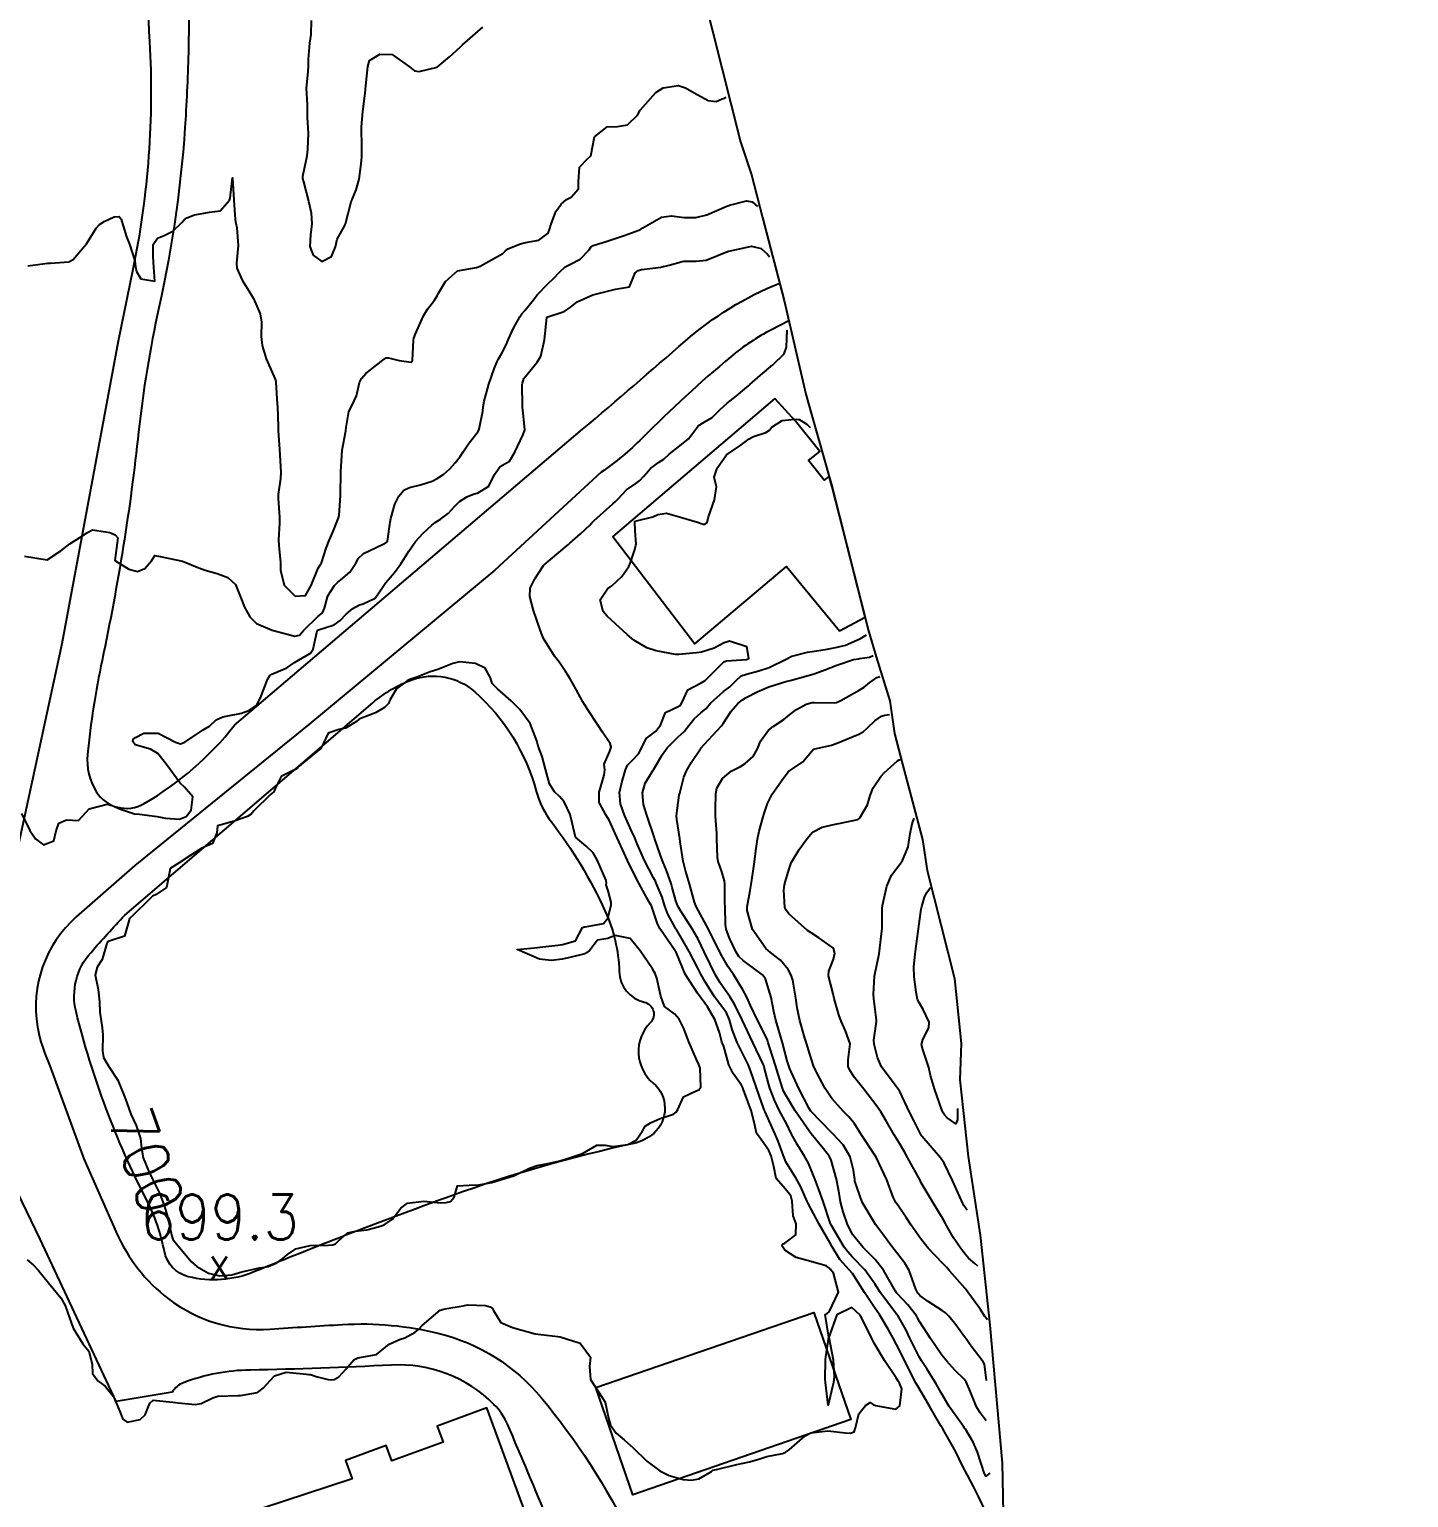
# Model space of a CAD drawing. Header units: metres. Extents: x 298520 to 308411, y 7433745 to 7450750.
# Drawn here: x 301886 to 302008.1, y 7442411.5 to 7442541.5 of the extents above; entities that cross this region are included whole.
import ezdxf
from ezdxf.enums import TextEntityAlignment as Align

# ---------------------------------------------------------------- set-up
doc = ezdxf.new("R2010")
doc.units = ezdxf.units.M
doc.header["$LTSCALE"] = 10
doc.linetypes.add('DASHED', pattern=[0.75, 0.5, -0.25])
for name, color, linetype in [('Area', 45, 'Continuous'), ('Cotas', 45, 'Continuous'), ('Curvas de Nivel 1m', 11, 'Continuous'), ('Curvas de Nivel 5m', 15, 'Continuous'), ('Edificações', 30, 'Continuous'), ('Hidrografia', 140, 'Continuous'), ('Pontos Cotados', 45, 'Continuous'), ('Vias Primárias', 230, 'Continuous'), ('Vias Secundárias', 230, 'DASHED')]:
    doc.layers.add(name, color=color, linetype=linetype)
doc.styles.add('Style-STANDARD', font='STANDARD.shx')

# ---------------------------------------------------------------- blocks, each defined once
blk = doc.blocks.new('ELVTXT_63')
at = {"layer": 'Pontos Cotados', "linetype": 'Continuous', "style": 'Style-STANDARD'}
for s, height, p in [('699.3', 4, (0, 4)), ('x', 3, (0, 0))]:
    blk.add_text(s, height=height, dxfattribs=at).set_placement(p, align=Align.MIDDLE_CENTER)

msp = doc.modelspace()

# ---------------------------------------------------------------- linework, layer by layer
at = {"layer": 'Area'}
msp.add_polyline3d([(301945.66, 7442544.69, 697.59), (301948.96, 7442531.56, 698.44), (301949.93, 7442528.63, 698.64), (301950.91, 7442524.84, 699.45), (301952.84, 7442517.49, 700.37), (301954.73, 7442509.22, 702.41), (301955.21, 7442507.52, 705.42), (301957.08, 7442500.98, 707.08), (301960.29, 7442488.27, 716.54), (301960.96, 7442485.95, 715.76), (301962.17, 7442482.07, 715.96), (301962.6, 7442479.17, 716.3), (301963.3, 7442476.45, 710.27), (301965.07, 7442469.78, 716.68), (301965.49, 7442467.06, 720.3), (301967.89, 7442457.48, 722.79), (301968.49, 7442451.72, 725.55), (301968.37, 7442448.53, 715.48), (301969.1, 7442441.73, 707.89), (301970.17, 7442434.77, 718.85), (301971.04, 7442426.8, 704.96), (301972.13, 7442414.58, 701.67), (301972.2, 7442410.19, 701.23)], dxfattribs=at)
at = {"layer": 'Curvas de Nivel 1m', "flags": 128}
for points, elevation in [([(301910.97, 7442542.29), (301910.93, 7442541.05), (301910.83, 7442540.29), (301910.72, 7442538.87), (301910.71, 7442538.29), (301910.67, 7442537.75), (301910.53, 7442536.29), (301910.61, 7442534.81), (301910.62, 7442534.29), (301910.63, 7442533.73), (301910.7, 7442532.29), (301910.66, 7442530.91), (301910.6, 7442530.29), (301910.21, 7442528.49), (301910.2, 7442528.3), (301910.29, 7442528.01), (301910.73, 7442526.29), (301910.96, 7442525.27), (301911.02, 7442524.28), (301910.9, 7442523.33), (301910.86, 7442522.29), (301911.15, 7442521.51), (301911.92, 7442520.95), (301912.78, 7442521.4), (301913.13, 7442522.26), (301913.27, 7442522.93), (301913.96, 7442524.13), (301913.99, 7442524.22), (301913.99, 7442524.25), (301914, 7442524.28), (301914.51, 7442526.24), (301914.95, 7442527.29), (301915.21, 7442528.23), (301915.4, 7442529.6), (301915.46, 7442530.23), (301915.46, 7442531.64), (301915.42, 7442532.23), (301915.43, 7442532.87), (301915.54, 7442534.23), (301915.74, 7442535.86), (301915.79, 7442536.22), (301915.82, 7442536.51), (301915.99, 7442538.22), (301916.14, 7442538.75), (301917.06, 7442539.3), (301918.14, 7442539.29), (301919.68, 7442538.18), (301920.13, 7442537.82), (301920.54, 7442537.76), (301922.13, 7442538.15), (301923.2, 7442539.08), (301924.15, 7442539.93), (301924.37, 7442540.13), (301926.17, 7442541.69)], 697), ([(301885.91, 7442520.58), (301887.67, 7442520.81), (301887.92, 7442520.81), (301889.53, 7442520.93), (301889.92, 7442521.14), (301890.56, 7442521.91), (301891.08, 7442522.52), (301891.96, 7442523.92), (301892.23, 7442524.24), (301892.66, 7442524.5), (301893.55, 7442524.92), (301893.97, 7442524.94), (301894.17, 7442524.69), (301894.22, 7442524.49), (301894.62, 7442523.15), (301894.9, 7442522.48), (301895.38, 7442521.01), (301895.44, 7442520.47), (301895.51, 7442520.06), (301895.9, 7442519.43), (301897.15, 7442519.2), (301897.06, 7442520.45), (301896.99, 7442521.38), (301897, 7442522.45), (301897.37, 7442523.03), (301897.95, 7442523.27), (301898.73, 7442523.65), (301899.54, 7442524.42), (301899.74, 7442524.65), (301899.97, 7442524.83), (301900.64, 7442525.08), (301901.97, 7442525.32), (301902.92, 7442525.44), (301903.75, 7442526.37), (301903.8, 7442526.56), (301904.01, 7442528.37), (301904.13, 7442526.37), (301904.26, 7442524.66), (301904.31, 7442524.36), (301904.39, 7442523.93), (301904.51, 7442522.36), (301904.37, 7442520.82), (301904.4, 7442520.36), (301904.86, 7442519.31), (301905.47, 7442518.35), (301905.88, 7442517.68), (301906.47, 7442516.33), (301906.59, 7442515.59), (301906.55, 7442514.33), (301906.64, 7442513.53), (301907, 7442512.33), (301907.8, 7442510.53), (301907.84, 7442510.32), (301907.85, 7442510.26), (301907.97, 7442508.32), (301907.98, 7442508.11), (301908.05, 7442506.32), (301908.06, 7442506), (301908.17, 7442504.32), (301908.21, 7442503.82), (301908.3, 7442502.31), (301908.26, 7442501.75), (301908.05, 7442500.32), (301908.05, 7442499.94), (301908.17, 7442498.31), (301908.17, 7442497.79), (301908.09, 7442496.32), (301908.11, 7442495.83), (301908.25, 7442494.31), (301908.27, 7442493.64), (301908.59, 7442492.31), (301909.57, 7442491.32), (301910.47, 7442491.38), (301910.97, 7442492.28), (301911.6, 7442493.82), (301911.78, 7442494.09), (301911.9, 7442494.27), (301912.31, 7442495.57), (301912.57, 7442496.26), (301912.88, 7442497.01), (301913.4, 7442498.25), (301913.45, 7442498.46), (301913.56, 7442500.25), (301913.56, 7442500.36), (301913.61, 7442502.25), (301913.61, 7442502.34), (301913.72, 7442504.25), (301914.03, 7442505.96), (301914.06, 7442506.25), (301914.31, 7442507.69), (301914.59, 7442508.24), (301914.97, 7442509.05), (301915.25, 7442510.24), (301915.42, 7442510.61), (301915.8, 7442511.04), (301917.32, 7442512.21), (301917.6, 7442512.42), (301917.82, 7442512.44), (301918.76, 7442512.19), (301919.81, 7442512.03), (301919.93, 7442512.18), (301920.02, 7442514), (301920.05, 7442514.18), (301920.21, 7442514.54), (301920.91, 7442516.16), (301921.28, 7442516.75), (301921.88, 7442517.53), (301922.13, 7442517.91), (301922.25, 7442518.15), (301922.85, 7442519.19), (301923.91, 7442520.13), (301925.61, 7442520.42), (301925.92, 7442520.54), (301926.94, 7442521.11), (301927.93, 7442521.65), (301928.13, 7442521.88), (301928.37, 7442522.08), (301929.49, 7442522.51), (301929.94, 7442522.63), (301931.13, 7442522.85), (301931.95, 7442523.45), (301932.1, 7442523.89), (301932.13, 7442524.03), (301932.61, 7442525.39), (301933.08, 7442526.02), (301933.56, 7442526.44), (301933.99, 7442526.65), (301934.63, 7442527.38), (301934.64, 7442528), (301934.73, 7442529.3), (301935.38, 7442530), (301935.71, 7442530.32), (301936.05, 7442531.99), (301937.15, 7442532.89), (301938.07, 7442532.9), (301938.96, 7442533.06), (301939.88, 7442533.94), (301939.95, 7442534.08), (301940.09, 7442534.36), (301941.46, 7442535.92), (301942.11, 7442536.32), (301943.47, 7442536.53), (301944.11, 7442536.33), (301944.87, 7442535.88), (301946.1, 7442535.22), (301946.82, 7442535.13), (301947.35, 7442535.35), (301947.58, 7442535.41), (301947.69, 7442535.49)], 698), ([(301885.61, 7442494.88), (301887.6, 7442494.56), (301888.83, 7442495.33), (301889.62, 7442495.95), (301890.51, 7442496.53), (301891.18, 7442496.97), (301891.63, 7442497.2), (301893.16, 7442496.97), (301893.63, 7442496.76), (301893.87, 7442496.49), (301893.6, 7442494.49), (301894.84, 7442493.71), (301895.59, 7442493.52), (301896.26, 7442493.78), (301896.84, 7442494.45), (301897.13, 7442494.92), (301897.61, 7442494.84), (301899.6, 7442494.42), (301901.03, 7442493.83), (301901.6, 7442493.64), (301902.65, 7442493.33), (301903.59, 7442492.97), (301904.27, 7442492.36), (301904.75, 7442491.18), (301905.08, 7442490.35), (301905.54, 7442489.51), (301906.12, 7442488.92), (301907.53, 7442488.32), (301909.53, 7442487.78), (301909.94, 7442487.88), (301910.28, 7442488.29), (301911.55, 7442489.53), (301911.96, 7442489.85), (301912.16, 7442490.26), (301912.46, 7442491.37), (301913.04, 7442492.26), (301913.31, 7442492.53), (301913.59, 7442492.77), (301914.38, 7442493.45), (301914.91, 7442494.24), (301915.16, 7442494.69), (301915.61, 7442495.12), (301917.34, 7442495.93), (301917.62, 7442496.07), (301917.69, 7442496.13), (301917.72, 7442496.2), (301917.96, 7442497.88), (301918.02, 7442498.2), (301918.39, 7442499.47), (301918.74, 7442500.19), (301919.17, 7442500.7), (301919.68, 7442500.95), (301920.66, 7442501.19), (301921.69, 7442501.52), (301922.11, 7442501.74), (301922.72, 7442502.14), (301923.24, 7442502.6), (301923.71, 7442503.14), (301924.15, 7442503.7), (301924.43, 7442504.12), (301924.96, 7442504.89), (301925.74, 7442505.92), (301925.84, 7442506.11), (301926.16, 7442507.71), (301926.2, 7442508.1), (301926.27, 7442508.6), (301926.68, 7442510.1), (301927.17, 7442511.45), (301927.44, 7442512.09), (301927.56, 7442512.34), (301927.82, 7442512.79), (301928.26, 7442513.65), (301928.44, 7442514.07), (301928.88, 7442515.04), (301929.43, 7442516.06), (301929.61, 7442516.32), (301929.87, 7442516.61), (301930.52, 7442517.41), (301931.01, 7442518.04), (301931.9, 7442518.99), (301932.44, 7442519.49), (301932.95, 7442520.02), (301933.44, 7442520.49), (301933.92, 7442520.73), (301934.77, 7442521.16), (301935.56, 7442521.99), (301935.72, 7442522.21), (301935.94, 7442522.36), (301937.15, 7442522.76), (301937.95, 7442523.01), (301938.66, 7442523.25), (301939.96, 7442523.74), (301940.1, 7442523.8), (301940.32, 7442523.93), (301941.97, 7442524.88), (301942.87, 7442525), (301943.97, 7442524.85), (301945.01, 7442524.84), (301945.98, 7442525.09), (301947.76, 7442525.84), (301947.92, 7442525.91), (301947.98, 7442525.93), (301949.48, 7442526.33), (301949.99, 7442526.24), (301950.48, 7442525.82)], 699), ([(301885.85, 7442432.58), (301886.4, 7442432.11), (301886.85, 7442431.63), (301887.72, 7442430.55), (301888.82, 7442429.21), (301889.2, 7442428.54), (301889.4, 7442427.94), (301889.92, 7442426.53), (301890.77, 7442425.16), (301891.29, 7442424.51), (301891.6, 7442423.35), (301891.63, 7442422.51), (301892.09, 7442421.86), (301892.73, 7442421.39), (301893.49, 7442420.48), (301894.03, 7442419.15), (301894.3, 7442418.47), (301894.69, 7442418.22), (301895.83, 7442418.45), (301896.27, 7442418.87), (301896.71, 7442419.9), (301896.98, 7442420.17), (301898.72, 7442419.98), (301899.21, 7442419.92), (301900.71, 7442419.78), (301901.25, 7442419.86), (301902.28, 7442420.38), (301902.72, 7442420.51), (301904.5, 7442420.57), (301904.73, 7442420.58), (301906.22, 7442420.85), (301906.73, 7442421.23), (301907.74, 7442422.31), (301908.75, 7442422.63), (301910.57, 7442422.46), (301910.74, 7442422.44), (301910.91, 7442422.44), (301911.41, 7442422.27), (301912.47, 7442421.99), (301912.74, 7442421.95), (301913.01, 7442421.98), (301913.42, 7442422.24), (301914.06, 7442422.93), (301914.76, 7442423.72), (301915.09, 7442423.9), (301916.76, 7442424.21), (301917.86, 7442425.11), (301918.78, 7442425.53), (301919.27, 7442425.69), (301920.16, 7442426.17), (301920.5, 7442426.46), (301920.8, 7442426.76), (301922.38, 7442428.14), (301922.81, 7442428.24), (301924.42, 7442428.51), (301924.82, 7442428.59), (301926.39, 7442428.53), (301926.82, 7442428.43), (301927.01, 7442428.28), (301927.1, 7442428.09), (301927.76, 7442427.04), (301928.8, 7442426.6), (301930.79, 7442426.04), (301932.79, 7442425.8), (301933.02, 7442425.77), (301934.78, 7442425.22), (301935.68, 7442423.98), (301935.6, 7442423.14), (301935.7, 7442421.98), (301936.72, 7442420.4), (301936.98, 7442419.97), (301937.29, 7442418.56), (301937.45, 7442417.96), (301937.96, 7442417.23), (301938.68, 7442416.65), (301939.47, 7442415.93), (301940.66, 7442414.77), (301941.82, 7442413.91), (301942.64, 7442413.49), (301943.89, 7442413.13), (301944.64, 7442413.08), (301945.29, 7442413.21), (301946.41, 7442413.85), (301946.54, 7442413.95), (301946.65, 7442413.99), (301946.83, 7442414.03), (301948.65, 7442414.47), (301949.77, 7442414.7), (301950.66, 7442414.97), (301951.28, 7442415.18), (301952.67, 7442415.45), (301952.92, 7442415.52), (301953.26, 7442415.77), (301954.69, 7442417), (301955.18, 7442417.26), (301956.69, 7442417.44), (301958.26, 7442417.28), (301958.69, 7442417.24), (301959.02, 7442417.37), (301959.13, 7442417.7), (301959.44, 7442418.96), (301960.01, 7442419.69), (301960.44, 7442419.96), (301960.71, 7442419.78), (301960.9, 7442419.68), (301962.71, 7442419.35), (301963.05, 7442419.65), (301963.23, 7442421.16), (301963.02, 7442421.66), (301962.92, 7442421.84), (301962.75, 7442422.14), (301961.71, 7442423.67), (301960.79, 7442425.22), (301960.55, 7442425.68), (301960.35, 7442426.13), (301959.56, 7442427.69), (301958.82, 7442428.37), (301957.48, 7442427.72), (301956.79, 7442425.73), (301957.16, 7442423.72), (301957.25, 7442422.22), (301957.19, 7442421.72), (301957.1, 7442421.36), (301956.71, 7442419.73), (301956.48, 7442421.73), (301956.46, 7442422.02), (301956.48, 7442423.73), (301956.5, 7442424), (301956.79, 7442425.73), (301956.45, 7442427.73), (301956.67, 7442427.87), (301956.82, 7442427.99), (301957.64, 7442429.72), (301957.18, 7442431.41), (301956.94, 7442431.73), (301956.91, 7442431.77), (301956.86, 7442431.82), (301956.55, 7442432.05), (301954.87, 7442432.52), (301953.89, 7442432.78), (301952.88, 7442433.43), (301952.64, 7442433.78), (301952.69, 7442433.97), (301952.89, 7442434.07), (301953.86, 7442434.81), (301953.88, 7442435.77), (301953.62, 7442436.47), (301953.54, 7442437.77), (301953.42, 7442438.25), (301952.94, 7442438.83), (301952.12, 7442439.79), (301951.91, 7442440.85), (301951.68, 7442441.79), (301951.47, 7442442.27), (301950.99, 7442442.95), (301950.39, 7442443.81), (301950.19, 7442444.64), (301949.9, 7442445.81), (301949.23, 7442447.64), (301949.16, 7442447.82), (301949.06, 7442448.04), (301948.3, 7442449.07), (301947.92, 7442449.84), (301947.48, 7442451.46), (301947.32, 7442451.85), (301947.27, 7442452.01), (301947.11, 7442452.71), (301946.68, 7442453.85), (301946.03, 7442454.97), (301945.39, 7442455.87), (301945.15, 7442456.19), (301944.07, 7442457.88), (301943.26, 7442459.82), (301943.23, 7442459.89), (301943.19, 7442459.95), (301941.83, 7442461.91), (301941.63, 7442462.32), (301941.24, 7442463.49), (301941.08, 7442463.92), (301940.86, 7442464.31), (301939.97, 7442465.93), (301939.28, 7442467.24), (301938.95, 7442467.94), (301938.66, 7442468.58), (301938.06, 7442469.95), (301937.34, 7442471.49), (301937.06, 7442471.96), (301936.47, 7442473.08), (301936.46, 7442473.97), (301936.9, 7442475.49), (301936.95, 7442475.97), (301936.91, 7442476.45), (301937.41, 7442477.61), (301937.5, 7442477.88), (301937.51, 7442477.96), (301937.42, 7442478.3), (301936.76, 7442479.3), (301936.3, 7442479.98), (301935.45, 7442481.27), (301935.01, 7442481.99), (301934.41, 7442483.06), (301933.88, 7442484.01), (301933.49, 7442484.65), (301932.94, 7442485.46), (301932.51, 7442486.02), (301931.53, 7442487.59), (301931.34, 7442488.04), (301931.24, 7442488.34), (301930.64, 7442490.05), (301930.31, 7442491.31), (301930.35, 7442492.05), (301930.77, 7442492.87), (301931.54, 7442494.04), (301931.57, 7442494.08), (301931.6, 7442494.11), (301932.16, 7442494.59), (301933.62, 7442495.81), (301933.73, 7442495.9), (301933.86, 7442496.01), (301934.8, 7442496.84), (301935.65, 7442497.65), (301935.82, 7442497.82), (301935.98, 7442497.99), (301937.67, 7442499.51), (301937.91, 7442499.71), (301938.14, 7442499.96), (301938.88, 7442500.75), (301939.69, 7442501.31), (301940.06, 7442501.57), (301940.38, 7442501.93), (301940.99, 7442502.64), (301941.71, 7442503.15), (301942.17, 7442503.46), (301942.65, 7442503.91), (301943.73, 7442504.77), (301944.36, 7442505.26), (301944.84, 7442505.88), (301945.22, 7442506.41), (301945.76, 7442506.73), (301946.46, 7442507.16), (301947.17, 7442507.85), (301947.78, 7442508.41), (301948.58, 7442509.04), (301949.52, 7442509.82), (301949.66, 7442509.95), (301949.8, 7442510.07), (301950.74, 7442510.88), (301951.81, 7442511.8), (301952.83, 7442512.78), (301953.03, 7442513.38), (301953.06, 7442514.13), (301953.08, 7442514.88)], 701), ([(301970.61, 7442410.39), (301970.05, 7442411.57), (301969.59, 7442412.53), (301969.01, 7442413.58), (301968.65, 7442414.3), (301968.02, 7442415.6), (301967.13, 7442417.16), (301966.87, 7442417.61), (301966.7, 7442417.89), (301965.68, 7442419.62), (301964.74, 7442421.25), (301964.52, 7442421.63), (301963.91, 7442422.8), (301963.5, 7442423.65), (301962.78, 7442425.09), (301962.47, 7442425.66), (301962.03, 7442426.44), (301961.28, 7442427.68), (301960.82, 7442428.35), (301959.93, 7442429.69), (301958.86, 7442431.37), (301958.58, 7442431.7), (301957.76, 7442432.6), (301957.07, 7442433.73), (301956.89, 7442434.06), (301955.92, 7442435.74), (301954.93, 7442437.62), (301954.89, 7442437.7), (301954.87, 7442437.75), (301954.28, 7442439.09), (301953.89, 7442439.77), (301952.98, 7442441.27), (301952.77, 7442441.78), (301952.31, 7442443.1), (301952.01, 7442443.78), (301951.16, 7442445.67), (301951.1, 7442445.8), (301951.08, 7442445.84), (301951.03, 7442445.96), (301950.39, 7442447.81), (301950.03, 7442448.84), (301949.66, 7442449.81), (301949.09, 7442451), (301948.67, 7442451.83), (301948.24, 7442452.96), (301948, 7442453.84), (301947.73, 7442454.44), (301947.14, 7442455.24), (301946.67, 7442455.85), (301945.83, 7442457.2), (301945.45, 7442457.87), (301945.18, 7442458.39), (301944.42, 7442459.88), (301943.3, 7442461.81), (301943.25, 7442461.89), (301943.22, 7442461.93), (301942.52, 7442463.18), (301942.26, 7442463.9), (301942.02, 7442464.68), (301941.51, 7442465.92), (301941.44, 7442466.09), (301941.27, 7442466.4), (301940.48, 7442467.93), (301939.82, 7442469.42), (301939.61, 7442469.94), (301939.32, 7442470.57), (301938.71, 7442471.95), (301938.35, 7442472.95), (301938.25, 7442473.95), (301938.47, 7442474.85), (301938.8, 7442475.95), (301938.97, 7442476.36), (301939.4, 7442476.82), (301939.95, 7442477.38), (301940.22, 7442477.93), (301940.61, 7442478.74), (301941.43, 7442479.34), (301941.89, 7442479.91), (301942.33, 7442481.03), (301943.46, 7442481.56), (301943.66, 7442481.69), (301943.78, 7442481.89), (301944.31, 7442483.05), (301945.48, 7442483.65), (301945.85, 7442483.86), (301947.5, 7442485.53), (301947.72, 7442485.62), (301949.5, 7442485.73), (301949.58, 7442485.74), (301949.7, 7442485.82), (301949.52, 7442486.84), (301948, 7442487.36), (301947.52, 7442487.2), (301946.63, 7442486.74), (301945.51, 7442486.38), (301945.07, 7442486.31), (301943.51, 7442486.17), (301943.22, 7442486.18), (301941.51, 7442486.49), (301940.68, 7442486.76), (301939.53, 7442487.44), (301938.92, 7442487.95), (301937.55, 7442489.21), (301937.15, 7442489.57), (301936.82, 7442489.97), (301936.54, 7442491), (301937.2, 7442491.97), (301937.59, 7442492.25), (301938.47, 7442493.07), (301939.08, 7442493.95), (301939.24, 7442494.31), (301939.62, 7442495.46), (301939.71, 7442495.85), (301939.72, 7442495.94), (301939.64, 7442497.12), (301939.62, 7442497.94), (301939.63, 7442497.96), (301939.65, 7442497.97), (301941.22, 7442498.36), (301941.66, 7442498.57), (301942.42, 7442498.67), (301943.66, 7442498.33), (301945.15, 7442497.88), (301945.65, 7442497.71), (301945.83, 7442497.69), (301946.02, 7442497.86), (301946.13, 7442498.34), (301946.66, 7442499.86), (301946.83, 7442501), (301946.63, 7442501.86), (301946.9, 7442502.66), (301947.72, 7442503.84), (301948.91, 7442504.65), (301949.74, 7442505.25), (301950.11, 7442505.45), (301951.21, 7442505.81), (301951.54, 7442506.01), (301951.75, 7442506.3), (301952.66, 7442506.88), (301953.76, 7442507), (301954.16, 7442506.97), (301954.82, 7442506.57), (301955.12, 7442506.27)], 702), ([(301971.02, 7442413.7), (301970.67, 7442413.43), (301970.64, 7442413.47), (301970.61, 7442413.53), (301970.6, 7442413.56), (301970.56, 7442413.65), (301969.93, 7442415.57), (301969.54, 7442416.44), (301968.86, 7442417.59), (301968.79, 7442417.68), (301968.7, 7442417.82), (301967.44, 7442419.6), (301966.73, 7442420.8), (301966.28, 7442421.61), (301965.45, 7442422.93), (301964.98, 7442423.63), (301964.77, 7442423.99), (301963.96, 7442425.64), (301963.58, 7442426.43), (301962.88, 7442427.66), (301962.85, 7442427.7), (301962.81, 7442427.74), (301961.35, 7442429.67), (301960.84, 7442430.45), (301959.97, 7442431.69), (301958.87, 7442432.83), (301958.45, 7442433.28), (301958.15, 7442433.71), (301957.01, 7442435.63), (301956.96, 7442435.73), (301956.94, 7442435.76), (301956.91, 7442435.86), (301956.27, 7442437.74), (301955.88, 7442438.8), (301955.55, 7442439.74), (301954.97, 7442441.14), (301954.63, 7442441.76), (301954, 7442442.77), (301953.46, 7442443.77), (301953.02, 7442444.64), (301952.41, 7442445.78), (301951.97, 7442446.71), (301951.56, 7442447.79), (301951.45, 7442448.19), (301951.07, 7442449.63), (301951.02, 7442449.8), (301950.97, 7442449.91), (301950.06, 7442451.81), (301949.12, 7442453.82), (301948.47, 7442455.16), (301948.04, 7442455.84), (301947.16, 7442457.11), (301946.73, 7442457.85), (301946.27, 7442458.77), (301945.76, 7442459.86), (301945.21, 7442460.98), (301944.7, 7442461.88), (301943.69, 7442463.44), (301943.42, 7442463.89), (301943.25, 7442464.36), (301942.91, 7442465.55), (301942.82, 7442465.9), (301942.42, 7442467.05), (301942.07, 7442467.91), (301941.86, 7442468.47), (301941.36, 7442469.92), (301941.31, 7442470.03), (301940.66, 7442471.93), (301940.38, 7442472.9), (301940.28, 7442473.93), (301940.53, 7442474.77), (301941.23, 7442475.92), (301941.29, 7442476.01), (301941.39, 7442476.16), (301942.03, 7442477.28), (301942.46, 7442477.9), (301943.42, 7442478.85), (301943.97, 7442479.34), (301944.39, 7442479.88), (301944.85, 7442480.46), (301945.45, 7442480.99), (301945.92, 7442481.4), (301946.32, 7442481.86), (301947.47, 7442482.89), (301948.01, 7442483.3), (301948.54, 7442483.83), (301949.03, 7442484.28), (301949.49, 7442484.44), (301950.59, 7442484.71), (301951.5, 7442485.03), (301953.05, 7442485.78), (301953.34, 7442485.94), (301953.51, 7442486.01), (301954.89, 7442486.38), (301955.51, 7442486.47), (301956.62, 7442486.64), (301957.52, 7442486.81), (301958.24, 7442487), (301959.53, 7442487.56), (301959.58, 7442487.59), (301960.12, 7442487.91)], 703), ([(301970.7, 7442418.33), (301970.18, 7442419.04), (301969.86, 7442419.57), (301969.22, 7442421.1), (301969.03, 7442421.59), (301968.94, 7442421.78), (301968.75, 7442422.02), (301967.96, 7442422.8), (301967.21, 7442423.6), (301966.77, 7442424.15), (301965.77, 7442425.62), (301964.81, 7442427.13), (301964.64, 7442427.46), (301964.54, 7442427.63), (301963.76, 7442428.59), (301962.83, 7442429.59), (301962.78, 7442429.66), (301962.69, 7442429.8), (301961.62, 7442431.67), (301960.87, 7442432.6), (301959.8, 7442433.69), (301958.9, 7442434.8), (301958.43, 7442435.71), (301958.04, 7442436.83), (301957.81, 7442437.72), (301957.69, 7442438.47), (301957.47, 7442439.72), (301956.98, 7442441.42), (301956.83, 7442441.73), (301956.32, 7442442.4), (301955.22, 7442443.75), (301955.01, 7442444.03), (301953.81, 7442445.76), (301953.05, 7442447), (301952.78, 7442447.5), (301952.67, 7442447.78), (301952.3, 7442449.02), (301952.07, 7442449.79), (301951.55, 7442451.34), (301951.42, 7442451.8), (301951.34, 7442452.03), (301951.11, 7442452.53), (301950.47, 7442453.81), (301949.84, 7442455.11), (301949.52, 7442455.82), (301949.15, 7442456.55), (301948.34, 7442457.83), (301947.87, 7442458.53), (301947.19, 7442459.7), (301947.12, 7442459.85), (301947.06, 7442459.99), (301946.12, 7442461.86), (301945.24, 7442463.48), (301945.03, 7442463.87), (301944.89, 7442464.23), (301944.46, 7442465.88), (301944.11, 7442467.05), (301943.9, 7442467.88), (301943.63, 7442469.57), (301943.58, 7442469.89), (301943.34, 7442471.55), (301943.31, 7442471.89), (301943.35, 7442472.37), (301943.54, 7442473.71), (301943.58, 7442473.89), (301943.94, 7442475.32), (301944.18, 7442475.88), (301944.64, 7442476.63), (301945.41, 7442477.81), (301945.44, 7442477.85), (301945.45, 7442477.87), (301945.76, 7442478.21), (301947.27, 7442479.84), (301947.34, 7442479.93), (301947.44, 7442480.06), (301948.15, 7442481.14), (301948.74, 7442481.83), (301949.15, 7442482.14), (301949.47, 7442482.35), (301950.44, 7442482.85), (301951.48, 7442483.3), (301952.96, 7442483.78), (301953.48, 7442483.9), (301954.95, 7442484.3), (301955.49, 7442484.47), (301956.44, 7442484.8), (301957.5, 7442485.23), (301958.95, 7442485.71), (301959.41, 7442485.79), (301959.5, 7442485.81), (301960.39, 7442485.94), (301960.71, 7442486.07)], 704), ([(301970.81, 7442427.27), (301970.59, 7442427.56), (301970.19, 7442428.2), (301968.84, 7442430.04), (301967.46, 7442431.6), (301967.18, 7442431.92), (301966.87, 7442432.26), (301965.57, 7442433.62), (301964.9, 7442434.46), (301964.07, 7442435.64), (301963.61, 7442436.34), (301962.93, 7442437.34), (301962.72, 7442437.66), (301962.48, 7442438.12), (301961.9, 7442439.67), (301960.98, 7442441.68), (301959.64, 7442443.69), (301959.01, 7442444.67), (301958.56, 7442445.25), (301958.07, 7442445.71), (301957.04, 7442446.85), (301956.46, 7442447.74), (301955.74, 7442449.07), (301955.43, 7442449.75), (301955.09, 7442450.78), (301954.8, 7442451.75), (301954.66, 7442452.21), (301954.22, 7442453.76), (301953.99, 7442454.9), (301953.85, 7442455.76), (301953.58, 7442457.35), (301953.45, 7442457.77), (301953.18, 7442458.27), (301952.5, 7442459.1), (301951.62, 7442459.79), (301951.2, 7442460.14), (301950.03, 7442461.81), (301949.54, 7442463.51), (301949.56, 7442463.82), (301949.81, 7442465.27), (301949.9, 7442465.81), (301950.09, 7442467), (301950.21, 7442467.81), (301950.32, 7442468.79), (301950.47, 7442469.81), (301950.61, 7442470.52), (301950.96, 7442471.8), (301951.05, 7442472.1), (301951.35, 7442472.97), (301951.77, 7442473.79), (301952.58, 7442474.99), (301953.19, 7442475.77), (301953.29, 7442475.87), (301953.39, 7442475.92), (301954.48, 7442476.68), (301955.38, 7442477.75), (301955.39, 7442477.77), (301955.41, 7442477.78), (301957.01, 7442478.14), (301957.42, 7442478.28), (301958.42, 7442478.71), (301959.43, 7442479.11), (301959.81, 7442479.32), (301960.21, 7442479.69), (301960.84, 7442480.29), (301961.44, 7442480.7), (301961.73, 7442480.8), (301962.15, 7442480.87)], 706), ([(301969.97, 7442432.02), (301969.69, 7442432.27), (301969.15, 7442432.74), (301968.88, 7442433.05), (301968.65, 7442433.35), (301968.47, 7442433.59), (301967.82, 7442434.53), (301967.2, 7442435.61), (301967.1, 7442435.79), (301966.92, 7442436.11), (301966, 7442437.62), (301964.95, 7442439.41), (301964.88, 7442439.56), (301964.85, 7442439.63), (301964.74, 7442439.85), (301963.73, 7442441.65), (301963.47, 7442442.13), (301963, 7442442.94), (301962.55, 7442443.66), (301961.87, 7442444.82), (301961.37, 7442445.68), (301961.03, 7442446.19), (301959.87, 7442447.69), (301959.06, 7442448.73), (301958.67, 7442449.3), (301958.5, 7442449.71), (301958.5, 7442450.29), (301958.66, 7442451.71), (301958.26, 7442452.86), (301957.86, 7442453.72), (301957.67, 7442454.27), (301957.26, 7442455.73), (301957.15, 7442456.12), (301956.76, 7442457.73), (301956.77, 7442458.14), (301957.19, 7442459.19), (301957.31, 7442459.73), (301957.2, 7442460.16), (301955.88, 7442461.08), (301955.22, 7442461.52), (301954.9, 7442461.75), (301953.24, 7442463.2), (301952.99, 7442463.53), (301952.9, 7442463.78), (301952.8, 7442465.32), (301952.86, 7442465.78), (301952.95, 7442466.09), (301953.28, 7442467.2), (301953.42, 7442467.64), (301953.48, 7442467.77), (301954.16, 7442468.9), (301954.77, 7442469.76), (301955, 7442470.07), (301955.32, 7442470.43), (301956.18, 7442470.89), (301957.33, 7442471.15), (301957.82, 7442471.24), (301959.34, 7442471.56), (301959.43, 7442471.61), (301959.52, 7442471.7), (301960.2, 7442472.85), (301960.44, 7442473.69), (301960.7, 7442474.36), (301961.38, 7442475.36), (301961.67, 7442475.68), (301962.56, 7442476.5), (301962.85, 7442476.76), (301963, 7442476.84), (301963.1, 7442476.85)], 707), ([(301969.04, 7442436.98), (301968.93, 7442437.11), (301968.74, 7442437.39), (301968.64, 7442437.58), (301968.1, 7442438.75), (301967.73, 7442439.6), (301966.98, 7442441.14), (301966.66, 7442441.61), (301965, 7442443.52), (301964.96, 7442443.59), (301964.94, 7442443.63), (301964.29, 7442444.92), (301963.91, 7442445.65), (301963.05, 7442447.47), (301962.94, 7442447.66), (301962.55, 7442448.17), (301961.45, 7442449.68), (301961.08, 7442450.48), (301960.78, 7442451.68), (301960.75, 7442452.04), (301961.01, 7442453.68), (301961.01, 7442453.8), (301960.76, 7442455.68), (301960.74, 7442456.1), (301960.82, 7442457.68), (301960.87, 7442457.99), (301961.19, 7442459.52), (301961.22, 7442459.68), (301961.45, 7442461.45), (301961.48, 7442461.68), (301961.49, 7442461.94), (301961.5, 7442463.68), (301961.52, 7442463.95), (301961.91, 7442465.67), (301962.33, 7442466.62), (301963.09, 7442467.65), (301963.3, 7442467.92), (301963.81, 7442469.15), (301963.99, 7442470.32), (301964.15, 7442471.19), (301964.33, 7442471.67)], 708), ([(301968.16, 7442445.97), (301968.17, 7442445.01), (301968.01, 7442444.62), (301967.24, 7442445.16), (301967.02, 7442445.41), (301966.89, 7442445.61), (301966.79, 7442445.85), (301966.15, 7442447.62), (301965.79, 7442448.9), (301965.62, 7442449.62), (301965.1, 7442451.19), (301964.99, 7442451.63), (301965.11, 7442452.08), (301965.62, 7442453.12), (301965.65, 7442453.62), (301965.13, 7442454.73), (301964.79, 7442455.29), (301964.64, 7442455.64), (301964.52, 7442456.27), (301964.32, 7442457.64), (301964.31, 7442458.51), (301964.43, 7442459.64), (301964.5, 7442460.34), (301964.67, 7442461.64), (301964.74, 7442462.13), (301964.96, 7442463.63), (301965.01, 7442463.87), (301965.25, 7442464.69), (301965.44, 7442465.09), (301965.79, 7442465.53)], 709)]:
    msp.add_lwpolyline(points, dxfattribs=dict(at, elevation=elevation))
at = {"layer": 'Curvas de Nivel 5m', "flags": 128}
for points, elevation in [([(301885.34, 7442472.09), (301886.08, 7442470.58), (301886.59, 7442469.85), (301887.3, 7442469.33), (301888.19, 7442469.66), (301888.4, 7442470.55), (301888.63, 7442471.24), (301889.33, 7442471.52), (301890.39, 7442471.46), (301891.34, 7442472.51), (301892.93, 7442472.91), (301893.35, 7442472.8), (301894.09, 7442472.48), (301895.34, 7442472.07), (301895.78, 7442472.02), (301897.33, 7442471.83), (301898.08, 7442471.68), (301899.33, 7442471.6), (301899.91, 7442471.83), (301900.36, 7442472.4), (301900.51, 7442473.56), (301899.77, 7442474.41), (301899.37, 7442474.79), (301898.16, 7442476.43), (301897.4, 7442477.4), (301896.74, 7442477.79), (301895.41, 7442478.17), (301895.18, 7442478.47), (301895.22, 7442478.67), (301895.42, 7442478.83), (301896.15, 7442479.19), (301897.42, 7442479.21), (301898.97, 7442478.42), (301899.41, 7442478.27), (301899.79, 7442478.41), (301901.42, 7442479.5), (301901.98, 7442479.83), (301902.56, 7442480.38), (301903.15, 7442480.66), (301903.44, 7442480.72), (301904.82, 7442480.98), (301905.45, 7442481.2), (301906.13, 7442481.66), (301906.49, 7442482.33), (301907.1, 7442483.94), (301907.32, 7442484.32), (301907.48, 7442484.42), (301908.81, 7442484.99), (301909.49, 7442485.47), (301910.9, 7442486.28), (301911.14, 7442486.64), (301911.49, 7442488.27), (301911.53, 7442488.31), (301913.01, 7442488.79), (301913.54, 7442489.19), (301914.06, 7442489.73), (301914.65, 7442490.24), (301915.24, 7442490.55), (301915.56, 7442490.66), (301916.64, 7442491.14), (301917.35, 7442492.2), (301917.59, 7442492.54), (301918.36, 7442493.43), (301918.9, 7442494.19), (301919.18, 7442494.61), (301919.61, 7442495.3), (301920.2, 7442496.17), (301920.88, 7442496.92), (301921.65, 7442497.62), (301921.94, 7442497.85), (301922.41, 7442498.14), (301923.11, 7442498.68), (301923.66, 7442499.26), (301924.1, 7442499.7), (301924.75, 7442500.12), (301925.41, 7442500.38), (301925.68, 7442500.46), (301926.7, 7442501.08), (301927.18, 7442502.09), (301927.71, 7442502.8), (301928.51, 7442503.28), (301929, 7442504.07), (301929.22, 7442504.57), (301929.74, 7442505.63), (301929.87, 7442506.06), (301929.76, 7442507.25), (301929.68, 7442508.06), (301929.67, 7442508.16), (301929.65, 7442510.06), (301929.66, 7442510.19), (301929.8, 7442510.6), (301930.98, 7442512.04), (301931.29, 7442512.57), (301931.61, 7442514.03), (301931.83, 7442516), (301931.84, 7442516.03), (301933.36, 7442516.53), (301933.88, 7442516.89), (301934.5, 7442517.38), (301935.89, 7442517.99), (301937.9, 7442518.51), (301939.13, 7442518.72), (301939.64, 7442519.94), (301939.91, 7442520.15), (301940.23, 7442520.25), (301941.92, 7442520.45), (301942.65, 7442520.63), (301943.92, 7442520.97), (301945.04, 7442520.99), (301945.92, 7442521.07), (301947.82, 7442521.84), (301947.91, 7442521.87), (301947.93, 7442521.88), (301949.55, 7442522.21), (301949.94, 7442522.31), (301950.8, 7442522.1), (301951.34, 7442521.6), (301951.54, 7442521.36)], 700), ([(301970.74, 7442421.89), (301970.54, 7442423.34), (301970.45, 7442423.56), (301969.29, 7442425.07), (301968.92, 7442425.58), (301968.79, 7442425.76), (301968.03, 7442426.82), (301967.39, 7442427.6), (301967.1, 7442427.89), (301966.82, 7442428.1), (301965.56, 7442428.89), (301964.83, 7442429.44), (301964.74, 7442429.53), (301964.66, 7442429.63), (301964.48, 7442429.99), (301963.88, 7442431.64), (301963.5, 7442432.28), (301962.88, 7442433.09), (301962.43, 7442433.66), (301961.04, 7442435.55), (301960.94, 7442435.68), (301960.91, 7442435.72), (301959.74, 7442437.69), (301959.09, 7442439.56), (301959.07, 7442439.7), (301958.97, 7442440.53), (301958.68, 7442441.7), (301958.04, 7442442.76), (301957.14, 7442443.73), (301957.07, 7442443.8), (301957, 7442443.87), (301955.18, 7442445.75), (301955.03, 7442445.97), (301954.13, 7442447.76), (301953.34, 7442449.5), (301953.23, 7442449.77), (301953.08, 7442450.21), (301952.67, 7442451.78), (301952.34, 7442453.01), (301952.1, 7442453.79), (301951.92, 7442454.58), (301951.67, 7442455.79), (301951.17, 7442457.46), (301950.91, 7442457.8), (301949.19, 7442459.07), (301948.81, 7442459.44), (301948.57, 7442459.83), (301947.98, 7442461.07), (301947.7, 7442461.84), (301947.64, 7442462.26), (301947.6, 7442463.84), (301947.59, 7442464.19), (301947.58, 7442465.85), (301947.55, 7442466.13), (301947.28, 7442467.01), (301946.99, 7442467.85), (301946.93, 7442468.23), (301946.88, 7442469.85), (301946.86, 7442470.32), (301946.76, 7442471.86), (301946.75, 7442472.46), (301946.77, 7442473.86), (301946.88, 7442474.34), (301947.38, 7442475.19), (301948.13, 7442475.84), (301948.96, 7442476.26), (301949.39, 7442476.51), (301950.08, 7442477.13), (301950.47, 7442477.81), (301950.74, 7442478.49), (301951.43, 7442479.47), (301951.85, 7442479.79), (301952.8, 7442480.42), (301953.45, 7442480.95), (301953.91, 7442481.31), (301954.76, 7442481.76), (301955.3, 7442481.91), (301955.46, 7442481.93), (301957.32, 7442481.88), (301957.46, 7442481.91), (301957.84, 7442482.09), (301959.47, 7442483.01), (301959.9, 7442483.28), (301960.4, 7442483.69), (301961.04, 7442484.14), (301961.23, 7442484.2), (301961.3, 7442484.23)], 705)]:
    msp.add_lwpolyline(points, dxfattribs=dict(at, elevation=elevation))
at = {"layer": 'Curvas de Nivel 5m', "elevation": 700, "flags": 128}
msp.add_lwpolyline([(301926.84, 7442484.09), (301926.37, 7442484.97), (301925.5, 7442485.38), (301924.11, 7442485.51), (301923.5, 7442485.38), (301922.18, 7442484.84), (301921.49, 7442484.62), (301920.32, 7442484.17), (301919.71, 7442483.95), (301919.48, 7442483.85), (301918.53, 7442483.14), (301917.97, 7442482.19), (301917.81, 7442481.84), (301917.45, 7442481.47), (301916.66, 7442480.99), (301915.44, 7442480.53), (301915.23, 7442480.44), (301914.99, 7442480.23), (301914.01, 7442479.66), (301913.43, 7442479.54), (301912.49, 7442479.2), (301912.02, 7442478.26), (301911.83, 7442477.84), (301911.41, 7442477.52), (301909.92, 7442476.29), (301909.66, 7442476.02), (301909.39, 7442475.91), (301908.31, 7442475.38), (301907.8, 7442474.32), (301907.66, 7442474.01), (301907.36, 7442473.76), (301905.9, 7442472.34), (301905.65, 7442472.03), (301905.34, 7442471.83), (301904.25, 7442471.44), (301903.33, 7442471.18), (301902.69, 7442471.01), (301902.61, 7442470.38), (301902.24, 7442469.44), (301901.3, 7442469.02), (301900.32, 7442468.4), (301899.29, 7442467.73), (301898.5, 7442467.21), (301898.36, 7442466.43), (301898.16, 7442465.53), (301897.25, 7442464.92), (301896.93, 7442464.77), (301896.61, 7442464.45), (301895.23, 7442463.1), (301894.91, 7442462.79), (301894.82, 7442462.47), (301894.44, 7442461.24), (301893.2, 7442460.81), (301892.96, 7442460.73), (301892.86, 7442460.49), (301892.49, 7442459.18), (301892.03, 7442458.5), (301891.86, 7442457.81), (301892.12, 7442456.5), (301892.23, 7442455.41), (301892.28, 7442454.5), (301892.49, 7442453.11), (301892.55, 7442452.5), (301892.5, 7442451.08), (301892.61, 7442450.49), (301893.06, 7442449.69), (301893.85, 7442448.48), (301894.46, 7442447.05), (301894.66, 7442446.47), (301895.02, 7442445.47), (301895.48, 7442444.46), (301895.87, 7442443.33), (301895.96, 7442442.46), (301896.12, 7442441.6), (301896.57, 7442440.45), (301896.95, 7442439.67), (301897.57, 7442438.43), (301897.97, 7442437.38), (301898.25, 7442436.43), (301898.63, 7442434.68), (301898.73, 7442434.42), (301898.88, 7442434.2), (301900.39, 7442432.4), (301900.86, 7442431.98), (301901.88, 7442431.41), (301902.85, 7442431.18), (301903.96, 7442431.26), (301904.85, 7442431.53), (301906.4, 7442431.87), (301906.86, 7442431.93), (301907.17, 7442432), (301907.94, 7442432.31), (301908.47, 7442432.7), (301908.87, 7442433.05), (301909.62, 7442433.55), (301910.88, 7442433.85), (301912.52, 7442433.89), (301912.88, 7442433.92), (301913.13, 7442434), (301913.37, 7442434.25), (301914.18, 7442434.96), (301914.9, 7442435.11), (301915.89, 7442435.23), (301916.9, 7442435.49), (301917.43, 7442435.68), (301918.18, 7442436.19), (301918.92, 7442437.15), (301919.49, 7442437.61), (301920.93, 7442437.79), (301922.42, 7442437.63), (301922.93, 7442437.65), (301923.3, 7442437.75), (301923.63, 7442438.12), (301923.92, 7442439.14), (301924.94, 7442439.19), (301925.82, 7442439.22), (301926.95, 7442439.43), (301928.95, 7442440.06), (301930.3, 7442440.71), (301930.97, 7442440.92), (301931.9, 7442441.1), (301932.97, 7442441.35), (301933.48, 7442441.5), (301934.98, 7442441.99), (301936.25, 7442442.72), (301936.99, 7442442.72), (301937.66, 7442442.63), (301938.99, 7442442.79), (301939.73, 7442443.19), (301940.27, 7442443.93), (301940.52, 7442444.42), (301941.01, 7442444.7), (301941.85, 7442445.08), (301943.03, 7442445.49), (301943.28, 7442445.64), (301943.42, 7442445.89), (301943.93, 7442447), (301945.05, 7442447.55), (301945.29, 7442447.63), (301945.45, 7442447.87), (301945.39, 7442449.54), (301945.29, 7442449.87), (301945.08, 7442450.33), (301944.4, 7442451.88), (301943.94, 7442453.06), (301943.55, 7442453.89), (301943.13, 7442454.37), (301942.23, 7442455), (301941.9, 7442455.91), (301941.57, 7442457.51), (301941.41, 7442457.92), (301941.33, 7442458.07), (301941.18, 7442458.33), (301940.07, 7442459.93), (301939.21, 7442461.04), (301937.88, 7442461.29), (301937.21, 7442461.04), (301936.32, 7442460.87), (301935.64, 7442459.99), (301935.4, 7442459.78), (301935.19, 7442459.68), (301933.85, 7442459.34), (301933.18, 7442459.21), (301932.24, 7442459.08), (301931.18, 7442459.21), (301929.19, 7442460.06), (301931, 7442460.24), (301931.2, 7442460.26), (301932.79, 7442460.43), (301933.2, 7442460.49), (301934.37, 7442460.83), (301934.99, 7442461.99), (301935.16, 7442462.06), (301935.22, 7442462.07), (301936.84, 7442462.36), (301937.23, 7442462.82), (301937.53, 7442463.97), (301937.52, 7442464.24), (301937.26, 7442465.26), (301937.09, 7442465.79), (301937.1, 7442465.96), (301937.07, 7442466.16), (301936.29, 7442467.98), (301935.93, 7442468.61), (301935.31, 7442469.21), (301934.37, 7442470), (301934.06, 7442471.28), (301933.89, 7442472), (301933.35, 7442473.12), (301932.95, 7442473.61), (301932.49, 7442474.02), (301932.06, 7442474.72), (301931.72, 7442476.03), (301931.4, 7442477.14), (301931.07, 7442478.04), (301930.94, 7442478.53), (301930.36, 7442480.05), (301929.45, 7442481.31), (301928.68, 7442482.07), (301927.47, 7442483.14), (301927, 7442483.61)], close=True, dxfattribs=at)
at = {"layer": 'Edificações'}
for points in [[(301952.01, 7442508.82), (301937.67, 7442496.61), (301944.92, 7442487.11), (301953.03, 7442493.97), (301957.73, 7442488.26), (301959.99, 7442489.47), (301958.05, 7442497.16), (301957.08, 7442500.98), (301956.8, 7442501.95), (301956.38, 7442501.61), (301954.98, 7442503.35), (301955.98, 7442504.15), (301953.83, 7442506.82)], [(301936.16, 7442421.27), (301955.45, 7442427.93), (301958.73, 7442418.45), (301939.43, 7442411.79)], [(301906.61, 7442410.57), (301909.96, 7442400.9), (301930.57, 7442408.48), (301926.51, 7442419.49), (301922.11, 7442417.87), (301922.64, 7442416.45), (301918.12, 7442414.78), (301917.61, 7442416.16), (301914, 7442414.83), (301914.6, 7442413.19)]]:
    msp.add_lwpolyline(points, close=True, dxfattribs=at)
at = {"layer": 'Hidrografia'}
msp.add_lwpolyline([(301894.47, 7442463.1), (301916.42, 7442481.89, -0.088446), (301919.88, 7442483.92, -0.277116), (301925.44, 7442482.87, -0.146242), (301930.88, 7442474.08, 0.098189), (301932.24, 7442471.34, -0.05642), (301936.97, 7442463.48, -0.100324), (301938.23, 7442458.11, 0.34095), (301940.45, 7442455.39, -0.587275), (301940.98, 7442453.57, 0.437873), (301941.23, 7442448.23, -0.457346), (301941.28, 7442443.78, -0.128579), (301939.53, 7442442.89, 0.032729), (301923.48, 7442438.28, 0.011195), (301905.91, 7442431.51, -0.160454), (301900.1, 7442431.09, -0.291163), (301897.98, 7442433.33, 0.07096), (301896.42, 7442437.86, -0.058324), (301890.17, 7442454.56, -0.246578), (301891.46, 7442459.77, -0.004828)], format="xyb", close=True, dxfattribs=at)
at = {"layer": 'Vias Primárias'}
for points in [[(301838.81, 7442457.4), (301839.52, 7442456.54, -0.05712), (301840.9, 7442454.38, 0.052336), (301844.46, 7442448.74, -0.054053), (301847.13, 7442444.46, 0.952783), (301850.35, 7442445.82, 0.056327), (301845.58, 7442456.5), (301850.18, 7442458.32), (301851.24, 7442456.44), (301855.7, 7442449.94, 0.387502), (301864.22, 7442447.94, 0.061158), (301874.02, 7442455.11, -0.035205), (301881.86, 7442461.49, 0.208778), (301884.26, 7442465.44), (301888.93, 7442487.13), (301893.91, 7442513.92), (301895.22, 7442520.27, 0.06498), (301896.7, 7442540.42, 0.015601), (301894.17, 7442569.37)], [(301899.8, 7442548.64, -0.029458), (301900.13, 7442540.7, -0.010769), (301899.87, 7442533.89, -0.039448), (301897.5, 7442516.85, 0.027409), (301895.7, 7442505.87, -0.025563), (301892.47, 7442485.65, 0.028559), (301891.18, 7442477.31, 0.162731), (301891.94, 7442474.04, 0.407042), (301896.19, 7442472.97, 0.094991), (301904.2, 7442479.92), (301934.99, 7442506.1, 0.002798), (301944.07, 7442513.91, -0.083067), (301952.43, 7442519.04)]]:
    msp.add_lwpolyline(points, format="xyb", dxfattribs=at)
at = {"layer": 'Vias Primárias', "elevation": 700.81}
for points in [[(301953.25, 7442515.69), (301951.72, 7442514.91, 0.057524), (301948.11, 7442512.53, 0.022306), (301940.25, 7442505.31, -0.047334), (301936.63, 7442502.3), (301927.22, 7442493.63), (301910.76, 7442479.98), (301895.36, 7442467.49), (301890.19, 7442462.94, 0.260464), (301886.76, 7442453.22, 0.067815), (301887.85, 7442449.77), (301890.86, 7442441.53), (301893.72, 7442435.02, 0.127562), (301898.34, 7442429.14, 0.181874), (301907.32, 7442426.45, -0.002598), (301913.74, 7442426.86, -0.075761), (301922.31, 7442426.06, -0.159959), (301931.33, 7442420.39, -0.059766), (301939.24, 7442408.13, -0.040195)], [(301935.45, 7442400.65, 0.010425), (301928.34, 7442418.04, 0.094088), (301927.15, 7442419.79, 0.213252), (301918.07, 7442423.27, -0.009259), (301905.59, 7442422.83, 0.085826), (301899.68, 7442421.71, 0.165121), (301898.67, 7442420.88), (301893.71, 7442420.05), (301886.98, 7442434.4), (301884.58, 7442439.44, 0.143419), (301883.03, 7442441.17, -0.015624), (301877.78, 7442444.67, 0.312864), (301869, 7442444.79, 0.043372), (301864.68, 7442441.29, 0.332918), (301863.96, 7442436.86), (301866.76, 7442431.52), (301880.06, 7442408.28)]]:
    msp.add_lwpolyline(points, format="xyb", dxfattribs=at)
at = {"layer": 'Vias Secundárias'}
msp.add_lwpolyline([(301465.55, 7442973.32, 0), (301478.59, 7442967.28, -0.011668)], format="xyb", dxfattribs=at)

# ---------------------------------------------------------------- block references
at = {"layer": 'Pontos Cotados', "linetype": 'Continuous'}
msp.add_blockref('ELVTXT_63', (301902.86, 7442432.37, 699.3), dxfattribs=at)

# ---------------------------------------------------------------- texts
at = {"layer": 'Cotas', "style": 'Style-STANDARD'}
msp.add_text('700', height=4, rotation=290.2286, dxfattribs=at).set_placement((301896.39, 7442441.35, 700), align=Align.MIDDLE_CENTER)

doc.saveas('drawing.dxf')
